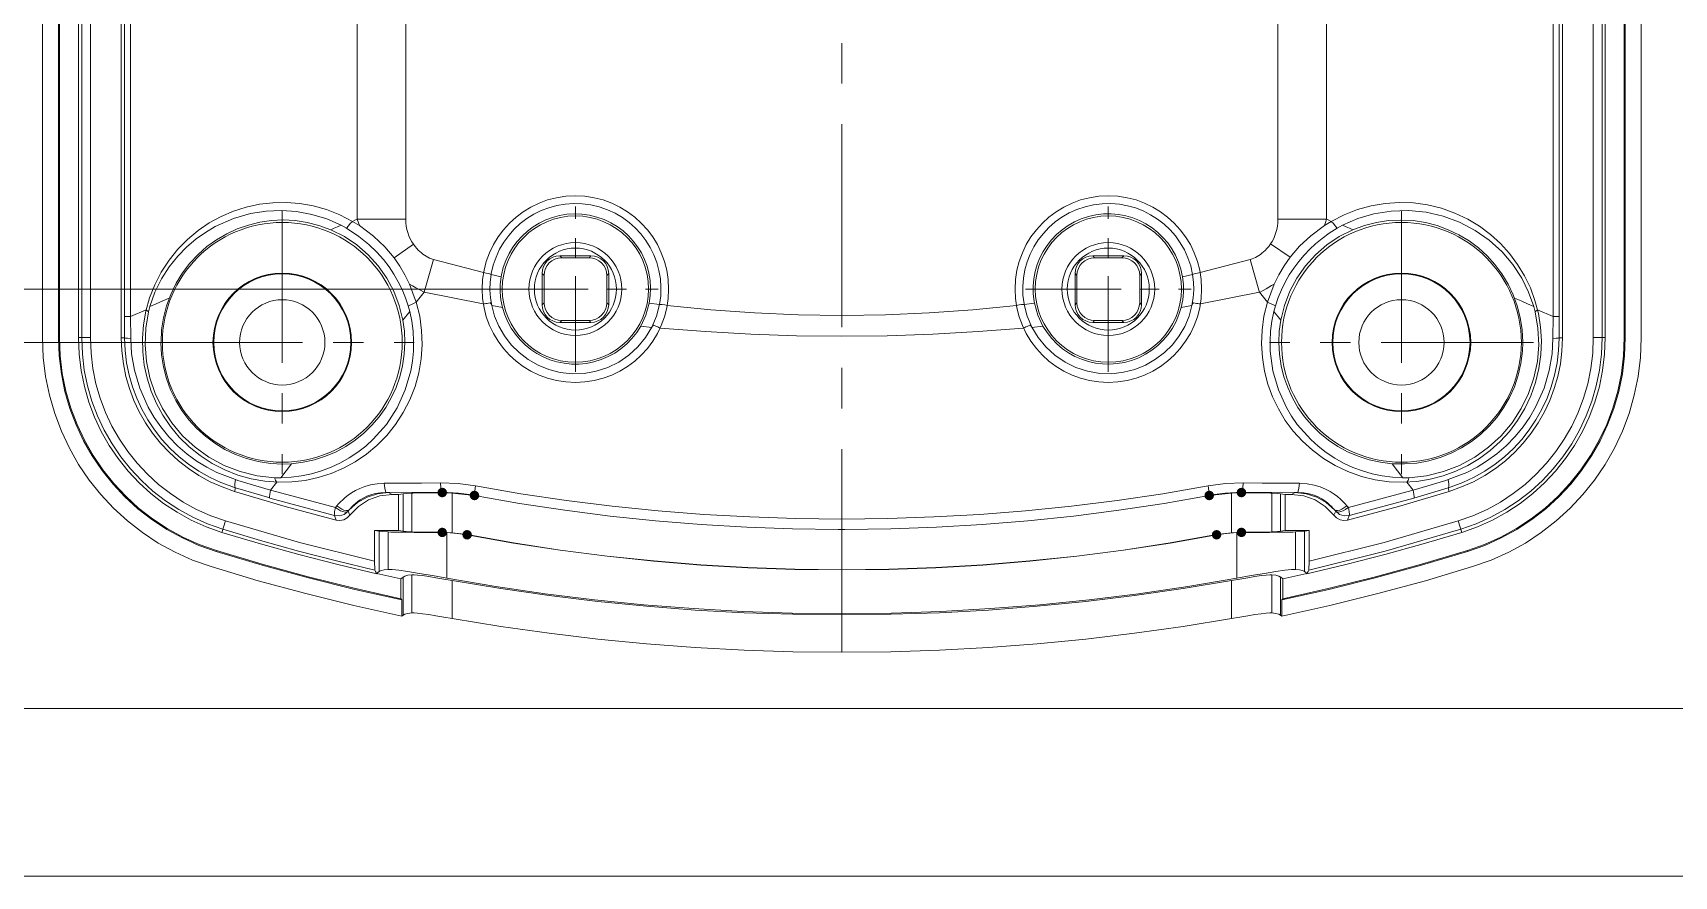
# Model space of a CAD drawing. Header units: millimetres. Extents: x 0 to 260, y 22 to 203.
# Drawn here: x 22.43 to 66.28, y 22.29 to 44.82 of the extents above; entities that cross this region are included whole.
import ezdxf

# ---------------------------------------------------------------- set-up
doc = ezdxf.new("R2010")
doc.units = ezdxf.units.MM

msp = doc.modelspace()

# ---------------------------------------------------------------- hatches: boundary and pattern name
h = msp.add_hatch(color=7)
edge = h.paths.add_edge_path()
edge.add_arc((33.371614, 32.535424), 0.127794, 0, 360)
h = msp.add_hatch(color=7)
edge = h.paths.add_edge_path()
edge.add_arc((34.232039, 32.457214), 0.127881, 0, 360)
h = msp.add_hatch(color=7)
edge = h.paths.add_edge_path()
edge.add_arc((53.859042, 32.457214), 0.127881, 0, 360)
h = msp.add_hatch(color=7)
edge = h.paths.add_edge_path()
edge.add_arc((54.719326, 32.535424), 0.127794, 0, 360)
h = msp.add_hatch(color=7)
edge = h.paths.add_edge_path()
edge.add_arc((33.371614, 31.470353), 0.126559, 0, 360)
h = msp.add_hatch(color=7)
edge = h.paths.add_edge_path()
edge.add_arc((54.719326, 31.470353), 0.126559, 0, 360)
h = msp.add_hatch(color=7)
edge = h.paths.add_edge_path()
edge.add_arc((34.035647, 31.407312), 0.126823, 0, 360)
h = msp.add_hatch(color=7)
edge = h.paths.add_edge_path()
edge.add_arc((54.055292, 31.407312), 0.126823, 0, 360)

# ---------------------------------------------------------------- linework, layer by layer
at = {"color": 7, "lineweight": 0}
for points in [[(0.128058, 22.287794), (259.869517, 22.287794), (259.869517, 202.784781), (0.128058, 202.784781)], [(4.604456, 198.308031), (255.392767, 198.308031), (255.392767, 26.763839), (4.604456, 26.763839)]]:
    msp.add_lwpolyline(points, close=True, dxfattribs=at)
for points in [[(22.691796, 94.082447), (22.691796, 36.666099)], [(23.118833, 36.672696), (23.118833, 94.076344)], [(23.145009, 36.672696), (23.145009, 94.076344)], [(23.652656, 94.076273), (23.652656, 36.672626)], [(23.739969, 36.672696), (23.739969, 94.076344)], [(23.972167, 94.076273), (23.972167, 36.672626)], [(24.797279, 36.666135), (24.797279, 94.082482)], [(63.293625, 94.082447), (63.293625, 36.666099)], [(64.118913, 36.672696), (64.118913, 94.076344)], [(64.350935, 94.076273), (64.350935, 36.672626)], [(64.438283, 94.076273), (64.438283, 36.672626)], [(64.945895, 36.672696), (64.945895, 94.076344)], [(64.972106, 94.076273), (64.972106, 36.672626)], [(65.399109, 36.666135), (65.399109, 94.082482)], [(24.888049, 37.238023), (24.888049, 93.511017)], [(25.046376, 93.510911), (25.046376, 37.237917)], [(63.04474, 37.238023), (63.04474, 93.511017)], [(63.202855, 93.510911), (63.202855, 37.237917)], [(32.396113, 90.913303), (32.396113, 39.834961)], [(55.694792, 39.834961), (55.694792, 90.91295)], [(31.101101, 39.834961), (31.101101, 46.098883)], [(56.989804, 39.835279), (56.989804, 46.098848)], [(30.972619, 39.779469), (30.632412, 39.954522), (30.283031, 40.091729), (29.927041, 40.191773), (29.567009, 40.255339), (29.205501, 40.283109), (28.845084, 40.275768), (28.488323, 40.233998), (28.137785, 40.158485), (27.796036, 40.049911), (27.465643, 39.90896), (27.149171, 39.736316), (26.849187, 39.532663), (26.568257, 39.298683), (26.308948, 39.035062), (26.073825, 38.742482), (25.865455, 38.421628), (25.69046, 38.081479), (25.553296, 37.732141), (25.453282, 37.376183), (25.389734, 37.016172), (25.361972, 36.654677), (25.369312, 36.294266), (25.411072, 35.937507), (25.486572, 35.58697), (25.595127, 35.245221), (25.736057, 34.91483), (25.908679, 34.598365), (26.112311, 34.298394), (26.346271, 34.017485), (26.609877, 33.758207), (26.902446, 33.523128), (27.223297, 33.314816), (27.563445, 33.139763), (27.912784, 33.002556), (28.268744, 32.90251), (28.628758, 32.838941), (28.990258, 32.811166), (29.350677, 32.818499), (29.707446, 32.860258), (30.057998, 32.935757), (30.399766, 33.044312), (30.73018, 33.185239), (31.046674, 33.357855), (31.346679, 33.561474), (31.627628, 33.795413), (31.886953, 34.058987), (32.122087, 34.351513), (32.330461, 34.672305), (32.505887, 35.014369), (32.644317, 35.369736), (32.7454, 35.735471), (32.808783, 36.10864), (32.834116, 36.486307), (32.821048, 36.865536), (32.769226, 37.243392), (32.678299, 37.616941)], [(25.562948, 37.507439), (25.697886, 37.886587), (25.876215, 38.248272), (26.076593, 38.562112), (26.30872, 38.852934), (26.54173, 39.092337), (26.795906, 39.308722), (27.043248, 39.484494), (27.304612, 39.63857), (27.794973, 39.856586), (28.248292, 39.986761), (28.669862, 40.053084), (29.074498, 40.070017), (29.479134, 40.041795), (29.886945, 39.9663), (30.287701, 39.842828), (30.670817, 39.6742)], [(39.176078, 37.559121), (39.206531, 37.791136), (39.213309, 38.020623), (39.197334, 38.246245), (39.159531, 38.466664), (39.100821, 38.680543), (39.022128, 38.886544), (38.924374, 39.08333), (38.808484, 39.269564), (38.675378, 39.443908), (38.525982, 39.605026), (38.361216, 39.751578), (38.182005, 39.882229), (37.989272, 39.99564), (37.783938, 40.090475), (37.566928, 40.165396), (37.339164, 40.219066), (37.107149, 40.249518), (36.877662, 40.256296), (36.65204, 40.240322), (36.431621, 40.202518), (36.217743, 40.143808), (36.011741, 40.065115), (35.814955, 39.967362), (35.628721, 39.851471), (35.454377, 39.718366), (35.29326, 39.568969), (35.146707, 39.404204), (35.016056, 39.224993), (34.902645, 39.032259), (34.80781, 38.826926), (34.732889, 38.609916), (34.67922, 38.382152), (34.675692, 38.363454)], [(38.900806, 37.593588), (38.929151, 37.797277), (38.936669, 37.998908), (38.924164, 38.197299), (38.892438, 38.391268), (38.842295, 38.579633), (38.774537, 38.761212), (38.689968, 38.934824), (38.589391, 39.099287), (38.473608, 39.253419), (38.343424, 39.396037), (38.19964, 39.525961), (38.043059, 39.642008), (37.874486, 39.742997), (37.694723, 39.827745), (37.504573, 39.895071), (37.304839, 39.943793), (37.101088, 39.972142), (36.899402, 39.979671), (36.700964, 39.967182), (36.506955, 39.935475), (36.318555, 39.885353), (36.136947, 39.817618), (35.963312, 39.73307), (35.798831, 39.632511), (35.644684, 39.516742), (35.502055, 39.386566), (35.372123, 39.242783), (35.256071, 39.086196), (35.155079, 38.917605), (35.070329, 38.737812), (35.003003, 38.547619), (34.954281, 38.347826), (34.945814, 38.300201)], [(53.415177, 38.36356), (53.363387, 38.59169), (53.290263, 38.80926), (53.197132, 39.015334), (53.085324, 39.208976), (52.956167, 39.38925), (52.810991, 39.555221), (52.651122, 39.705952), (52.47789, 39.840509), (52.292625, 39.957954), (52.096653, 40.057352), (51.891304, 40.137767), (51.677906, 40.198264), (51.457789, 40.237906), (51.23228, 40.255758), (51.002708, 40.250883), (50.770402, 40.222346), (50.542214, 40.170557), (50.324601, 40.097432), (50.118498, 40.004302), (49.924838, 39.892494), (49.744556, 39.763337), (49.578586, 39.61816), (49.427863, 39.458291), (49.293321, 39.28506), (49.175895, 39.099794), (49.076517, 38.903822), (48.996124, 38.698473), (48.935649, 38.485076), (48.896026, 38.264958), (48.87819, 38.039449), (48.883075, 37.809877), (48.911616, 37.577571), (48.915144, 37.559227)], [(53.14509, 38.300166), (53.101157, 38.501115), (53.038393, 38.69291), (52.957962, 38.87472), (52.861027, 39.045718), (52.74875, 39.205074), (52.622294, 39.351959), (52.482822, 39.485545), (52.331497, 39.605003), (52.16948, 39.709503), (51.997935, 39.798218), (51.818026, 39.870317), (51.630913, 39.924972), (51.43776, 39.961355), (51.239731, 39.978636), (51.037986, 39.975986), (50.83369, 39.952577), (50.632799, 39.908581), (50.441049, 39.845763), (50.25927, 39.765286), (50.088293, 39.66831), (49.92895, 39.555999), (49.782071, 39.429515), (49.648487, 39.290019), (49.52903, 39.138675), (49.42453, 38.976644), (49.335818, 38.805088), (49.263725, 38.62517), (49.209082, 38.438053), (49.172721, 38.244897), (49.155471, 38.046865), (49.158165, 37.845121), (49.181632, 37.640824), (49.190099, 37.593552)], [(55.412464, 37.616306), (55.321621, 37.244663), (55.269709, 36.872917), (55.255464, 36.503405), (55.277625, 36.138465), (55.334931, 35.780433), (55.426119, 35.431646), (55.549927, 35.094441), (55.705093, 34.771154), (55.890355, 34.464122), (56.104452, 34.175683), (56.346122, 33.908172), (56.614102, 33.663927), (56.907131, 33.445285), (57.223946, 33.254583), (57.563286, 33.094156), (57.923889, 32.966342), (58.295532, 32.8755), (58.667278, 32.823587), (59.03679, 32.809343), (59.40173, 32.831504), (59.759762, 32.88881), (60.108549, 32.979997), (60.445754, 33.103805), (60.769041, 33.258972), (61.076073, 33.444234), (61.364512, 33.658331), (61.632023, 33.900001), (61.876268, 34.167981), (62.09491, 34.461009), (62.285612, 34.777825), (62.446039, 35.117165), (62.573853, 35.477767), (62.664691, 35.849411), (62.716593, 36.221157), (62.730822, 36.590669), (62.708641, 36.955609), (62.651314, 37.313641), (62.560105, 37.662428), (62.436276, 37.999633), (62.281091, 38.32292), (62.095814, 38.629952), (61.881709, 38.918391), (61.640038, 39.185902), (61.372065, 39.430146), (61.079055, 39.648789), (60.762269, 39.839491), (60.422972, 39.999918), (60.062427, 40.127731), (59.688981, 40.218556), (59.311176, 40.270325), (58.931966, 40.283375), (58.554302, 40.258039), (58.181137, 40.194652), (57.81542, 40.093551), (57.460106, 39.955068), (57.118144, 39.77954)], [(57.420263, 39.674059), (57.829397, 39.852521), (58.25811, 39.978859), (58.717824, 40.053428), (59.183094, 40.068465), (59.651274, 40.023), (60.110194, 39.917476), (60.548211, 39.755242), (60.962152, 39.53824), (61.339492, 39.273921), (61.680055, 38.963565), (61.966643, 38.627103), (62.209574, 38.257304), (62.390946, 37.891429), (62.528132, 37.507298)], [(30.392123, 39.555914), (30.078723, 39.670586), (29.76146, 39.751522), (29.442486, 39.79959), (29.123948, 39.815658), (28.807995, 39.800591), (28.496778, 39.755257), (28.192446, 39.680523), (27.897146, 39.577257), (27.61303, 39.446325), (27.342245, 39.288595), (27.086942, 39.104934), (26.84927, 38.896208), (26.631376, 38.663286), (26.435412, 38.407034), (26.263526, 38.128319), (26.117867, 37.828008), (26.004979, 37.519565), (25.92384, 37.202225), (25.87498, 36.878336), (25.858929, 36.550247)], [(32.321041, 37.139492), (32.223642, 37.535566), (32.079416, 37.912015), (31.891244, 38.265222), (31.662008, 38.591569), (31.39459, 38.88744), (31.09187, 39.149217), (30.75673, 39.373283), (30.392053, 39.55602)], [(30.392123, 39.555914), (30.484904, 39.595072), (30.577331, 39.634583), (30.670817, 39.674094)], [(30.816726, 39.595531), (30.670676, 39.6742)], [(30.972619, 39.779469), (30.915822, 39.720908), (30.867138, 39.657761), (30.816691, 39.595672)], [(30.816726, 39.595531), (31.145515, 39.37822), (31.410099, 39.163025), (31.624235, 38.956298), (31.801329, 38.756625), (31.951965, 38.560481), (32.082493, 38.364689), (32.198204, 38.163253), (32.30051, 37.955114), (32.38941, 37.740625), (32.463846, 37.522609)], [(31.157439, 39.665099), (30.972584, 39.779399)], [(30.972619, 39.779469), (31.036824, 39.807339), (31.10103, 39.835208)], [(31.101101, 39.835279), (31.157545, 39.66524)], [(31.101101, 39.834961), (32.396148, 39.834961)], [(31.157439, 39.665099), (31.533853, 39.386757), (31.837242, 39.102065), (32.083481, 38.808907)], [(32.396113, 39.834961), (32.399993, 39.740769), (32.410929, 39.650811), (32.42751, 39.562969), (32.45044, 39.477244), (32.479721, 39.392931), (32.515704, 39.310381), (32.556626, 39.233828), (32.599665, 39.166094)], [(55.497201, 39.174526), (55.541298, 39.245434), (55.580456, 39.321634), (55.61397, 39.399245), (55.641134, 39.47862), (55.663006, 39.560817), (55.679587, 39.646895), (55.690523, 39.738265), (55.694756, 39.834926)], [(55.627094, 37.523279), (55.702235, 37.741648), (55.789019, 37.951904), (55.887796, 38.153693), (55.99751, 38.346662), (56.117807, 38.530459), (56.249041, 38.706496), (56.390857, 38.874065), (56.541846, 39.032109), (56.701302, 39.181334), (56.874163, 39.323857), (57.063252, 39.461793), (57.274213, 39.595496)], [(56.989804, 39.834961), (55.694756, 39.834961)], [(57.698816, 39.555914), (57.334124, 39.373161), (56.998949, 39.149051), (56.696186, 38.887204), (56.428728, 38.591243), (56.199469, 38.264789), (56.011304, 37.911462), (55.867125, 37.534886), (55.769827, 37.138681)], [(56.017442, 38.822101), (56.265798, 39.115259), (56.568481, 39.396423), (56.933606, 39.66524)], [(56.933994, 39.665099), (56.962569, 39.747649), (56.989733, 39.835137)], [(57.118321, 39.779469), (56.934171, 39.665169)], [(57.118321, 39.779469), (57.054115, 39.807339), (56.989909, 39.835208)], [(57.118321, 39.779469), (57.175118, 39.720908), (57.223801, 39.657761), (57.274248, 39.595672)], [(57.420263, 39.674059), (57.274213, 39.59539)], [(57.698816, 39.555914), (57.606389, 39.595072), (57.513608, 39.634583), (57.420122, 39.674094)], [(62.232046, 36.550388), (62.215671, 36.88375), (62.16671, 37.207526), (62.0868, 37.520074), (61.977578, 37.819754), (61.840679, 38.104926), (61.677742, 38.373948), (61.490402, 38.62518), (61.280296, 38.856982), (61.04906, 39.067711), (60.798332, 39.255729), (60.529747, 39.419393), (60.244943, 39.557064), (59.945555, 39.6671), (59.633221, 39.747861), (59.309577, 39.797706), (58.97626, 39.814994), (58.648325, 39.798794), (58.324459, 39.74995), (58.007141, 39.668894), (57.698852, 39.556055)], [(32.083481, 38.809013), (32.599595, 39.166024)], [(32.599736, 39.165918), (32.644539, 39.105946), (32.688636, 39.054087), (32.732028, 39.009285), (32.773655, 38.969774), (32.81493, 38.935201), (32.856558, 38.903451), (32.899244, 38.873818), (32.942989, 38.846654), (32.988144, 38.821607), (33.035064, 38.799029), (33.084805, 38.778568), (33.134547, 38.761988)], [(54.956322, 38.762164), (55.00183, 38.776981), (55.048397, 38.795678), (55.093905, 38.817197), (55.138708, 38.841539), (55.182805, 38.867997), (55.225844, 38.896925), (55.267825, 38.928675), (55.310158, 38.9636), (55.353902, 39.004169), (55.399764, 39.051442), (55.448094, 39.107533), (55.49713, 39.174561)], [(56.017442, 38.822101), (55.497095, 39.174526)], [(32.083481, 38.809013), (32.236586, 38.585352), (32.373817, 38.348638), (32.495525, 38.102752)], [(32.88859, 37.883641), (33.134476, 38.762058)], [(33.134406, 38.762164), (34.475667, 38.411503)], [(36.510771, 38.860342), (36.415508, 38.850722), (36.326776, 38.823135), (36.246477, 38.779491), (36.176514, 38.7217), (36.118788, 38.651673), (36.075201, 38.571318), (36.047654, 38.482546), (36.038049, 38.387267)], [(36.562277, 38.80866), (36.467013, 38.799054), (36.378281, 38.771503), (36.297983, 38.727902), (36.22802, 38.670151), (36.170294, 38.600146), (36.126707, 38.519785), (36.09916, 38.430965), (36.089555, 38.335585)], [(36.510771, 38.860342), (36.562277, 38.808836)], [(37.344491, 38.860342), (36.510877, 38.860342)], [(36.562277, 38.80866), (37.29288, 38.80866)], [(37.765814, 38.335656), (37.756208, 38.431036), (37.728656, 38.519855), (37.685056, 38.600216), (37.627304, 38.670221), (37.557299, 38.727973), (37.476938, 38.771573), (37.388119, 38.799125), (37.292739, 38.808731)], [(37.344491, 38.860342), (37.292986, 38.808836)], [(37.817319, 38.387338), (37.807714, 38.482616), (37.780167, 38.571388), (37.73658, 38.651743), (37.678854, 38.721771), (37.608891, 38.779562), (37.528593, 38.823205), (37.439861, 38.850792), (37.344597, 38.860412)], [(50.746589, 38.860342), (50.651209, 38.850722), (50.56239, 38.823135), (50.482029, 38.779491), (50.412024, 38.7217), (50.354272, 38.651673), (50.310672, 38.571318), (50.28312, 38.482546), (50.273514, 38.387267)], [(50.798095, 38.80866), (50.702831, 38.799054), (50.614099, 38.771503), (50.533801, 38.727902), (50.463838, 38.670151), (50.406112, 38.600146), (50.362525, 38.519785), (50.334978, 38.430965), (50.325373, 38.335585)], [(51.580133, 38.860342), (50.746519, 38.860342)], [(50.746589, 38.860342), (50.798095, 38.808836)], [(50.798095, 38.80866), (51.528698, 38.80866)], [(51.580133, 38.860342), (51.528627, 38.808836)], [(52.001491, 38.335656), (51.991886, 38.431036), (51.964339, 38.519855), (51.920751, 38.600216), (51.863025, 38.670221), (51.793062, 38.727973), (51.712764, 38.771573), (51.624032, 38.799125), (51.528768, 38.808731)], [(52.053137, 38.387338), (52.043532, 38.482616), (52.01598, 38.571388), (51.972379, 38.651743), (51.914628, 38.721771), (51.844623, 38.779562), (51.764262, 38.823205), (51.675442, 38.850792), (51.580062, 38.860412)], [(53.615343, 38.411432), (54.956251, 38.762093)], [(55.201961, 37.883289), (54.956428, 38.762058)], [(55.595414, 38.102752), (55.720297, 38.354635), (55.86035, 38.595229), (56.017336, 38.822066)], [(34.475596, 38.411432), (34.542977, 38.399438), (34.61071, 38.387443), (34.675621, 38.363454)], [(34.675762, 38.36356), (34.650032, 38.155703), (34.644277, 37.946886), (34.658498, 37.738532), (34.692696, 37.532063)], [(34.675762, 38.36356), (34.94599, 38.30006)], [(34.945849, 38.300166), (34.922621, 38.095202), (34.920626, 37.889445), (34.939797, 37.684613), (34.980069, 37.482427)], [(36.037943, 38.387338), (36.037943, 37.553724)], [(36.037943, 38.387338), (36.089449, 38.335832)], [(36.089449, 37.6053), (36.089449, 38.33555)], [(37.817319, 38.387338), (37.765814, 38.335832)], [(37.765814, 38.335656), (37.765814, 37.605406)], [(37.817319, 37.553618), (37.817319, 38.387232)], [(50.273585, 38.387338), (50.273585, 37.553724)], [(50.273585, 38.387338), (50.325091, 38.335832)], [(50.325267, 37.6053), (50.325267, 38.33555)], [(52.001491, 38.335656), (52.001491, 37.605406)], [(52.053137, 38.387338), (52.001632, 38.335832)], [(52.053137, 37.553618), (52.053137, 38.387232)], [(53.110977, 37.482286), (53.151248, 37.684621), (53.17042, 37.889436), (53.168424, 38.095111), (53.145196, 38.300025)], [(53.14509, 38.300166), (53.415318, 38.363666)], [(53.398279, 37.531887), (53.432476, 37.738355), (53.446698, 37.946709), (53.440943, 38.155526), (53.415212, 38.363384)], [(53.415177, 38.36356), (53.480441, 38.387196), (53.547821, 38.399544), (53.615202, 38.411538)], [(25.562948, 37.507439), (25.732634, 37.579759), (25.903731, 37.652431), (26.07624, 37.725103)], [(32.495525, 38.102752), (32.579839, 38.053363), (32.669797, 38.003621), (32.769281, 37.949293), (32.88852, 37.883677)], [(32.678264, 37.617329), (32.495525, 38.102752)], [(32.678441, 37.617012), (32.888696, 37.883712)], [(32.888767, 37.883641), (34.468506, 37.571786)], [(53.622575, 37.571856), (55.201961, 37.883712)], [(55.412464, 37.616659), (55.201855, 37.883712)], [(55.201961, 37.883289), (55.2958, 37.935147), (55.377997, 37.979597), (55.453492, 38.021225), (55.525458, 38.061794), (55.595308, 38.102716)], [(55.595414, 38.102752), (55.412675, 37.617329)], [(62.528132, 37.507439), (62.358446, 37.579759), (62.187349, 37.652431), (62.014841, 37.725103)], [(25.046376, 37.238023), (25.463712, 37.416881)], [(28.894864, 32.931312), (28.430961, 32.983611), (27.976583, 33.094648), (27.544695, 33.26085), (27.137678, 33.480234), (26.769157, 33.743803), (26.436355, 34.051028), (26.143682, 34.398294), (25.896252, 34.779162), (25.702004, 35.180358), (25.558291, 35.602192), (25.467451, 36.039725), (25.431644, 36.485195), (25.450606, 36.925153), (25.523014, 37.359026)], [(25.463747, 37.416846), (25.523014, 37.35899)], [(25.562948, 37.507439), (25.523084, 37.35892)], [(32.503604, 37.372043), (32.558108, 37.109841), (32.592504, 36.843935), (32.607056, 36.57697), (32.600971, 36.309476), (32.575615, 36.044981), (32.530415, 35.783132), (32.383659, 35.276896), (32.165643, 34.799235), (31.878834, 34.356851), (31.526762, 33.957154), (31.327178, 33.776047), (31.114365, 33.610021), (30.887838, 33.459252), (30.650462, 33.325682), (30.401489, 33.210147), (30.144579, 33.113662), (29.879158, 33.036184), (29.608709, 32.979607), (29.333587, 32.943888), (29.056612, 32.929865)], [(32.321041, 37.139492), (32.50378, 37.371972)], [(32.678123, 37.617682), (32.607215, 37.584521), (32.535601, 37.553829), (32.463987, 37.522432)], [(32.503604, 37.372043), (32.464093, 37.522679)], [(34.468364, 37.571856), (34.502584, 37.577854), (34.53892, 37.583498), (34.574198, 37.589143), (34.610887, 37.594787), (34.651103, 37.60149), (34.676371, 37.574149), (34.692378, 37.531993)], [(38.967833, 36.951073), (38.802336, 36.675907), (38.599533, 36.42614), (38.357704, 36.203096), (38.086242, 36.017623), (37.794583, 35.87466), (37.485461, 35.774559), (37.163816, 35.719217), (36.837408, 35.709648), (36.52542, 35.745235), (36.221106, 35.82289), (35.934385, 35.938645), (35.666186, 36.091707), (35.428634, 36.273475), (35.216747, 36.484348), (35.034934, 36.719034), (34.885136, 36.975415), (34.770792, 37.247627), (34.692167, 37.531746)], [(34.692273, 37.531887), (34.979786, 37.481792)], [(34.980139, 37.481933), (35.040685, 37.285226), (35.119243, 37.099212), (35.214585, 36.924623), (35.325481, 36.762189), (35.450704, 36.612642), (35.589026, 36.476711), (35.739218, 36.355128), (35.900051, 36.248622), (36.070298, 36.157926), (36.24873, 36.083769), (36.434119, 36.026882), (36.625236, 35.987997), (36.820853, 35.967843), (37.019741, 35.967151), (37.220673, 35.986653), (37.42242, 36.027078), (37.617164, 36.087135), (37.803442, 36.16589), (37.980029, 36.262431), (38.145702, 36.375843), (38.299238, 36.505212), (38.439412, 36.649626), (38.565001, 36.80817), (38.674781, 36.979931)], [(36.037943, 37.553618), (36.089449, 37.605123)], [(36.037943, 37.553618), (36.047548, 37.458354), (36.075095, 37.369622), (36.118683, 37.289324), (36.176409, 37.219361), (36.246372, 37.161635), (36.32667, 37.118047), (36.415402, 37.0905), (36.510666, 37.080896)], [(36.089449, 37.6053), (36.099054, 37.510021), (36.126601, 37.421249), (36.170188, 37.340894), (36.227914, 37.270866), (36.297877, 37.213076), (36.378175, 37.169432), (36.466907, 37.141845), (36.562171, 37.132225)], [(37.292809, 37.13226), (37.388189, 37.14188), (37.477009, 37.169467), (37.55737, 37.213111), (37.627375, 37.270902), (37.685126, 37.340929), (37.728727, 37.421284), (37.756279, 37.510056), (37.765884, 37.605335)], [(37.344491, 37.080931), (37.439755, 37.090536), (37.528487, 37.118083), (37.608785, 37.16167), (37.678748, 37.219396), (37.736474, 37.289359), (37.780061, 37.369657), (37.807608, 37.458389), (37.817213, 37.553653)], [(37.817319, 37.553618), (37.765814, 37.605123)], [(38.67464, 36.980001), (38.812973, 37.277349), (38.90077, 37.593482)], [(38.900806, 37.593588), (39.175972, 37.559015)], [(38.967833, 36.951073), (39.09426, 37.247363), (39.175972, 37.559262)], [(39.176078, 37.559121), (39.245575, 37.558768), (39.312956, 37.546774), (39.380336, 37.534779)], [(39.380372, 37.534674), (40.544137, 37.416603), (41.710061, 37.332267), (42.877423, 37.281666), (44.045505, 37.264799), (45.213587, 37.281666), (46.380949, 37.332267), (47.546873, 37.416603), (48.710638, 37.534674)], [(48.710532, 37.534674), (48.777913, 37.546668), (48.845646, 37.558663), (48.915144, 37.559015)], [(48.915003, 37.559121), (49.190169, 37.593693)], [(48.915003, 37.559121), (48.996671, 37.247354), (49.122789, 36.950932)], [(53.398279, 37.531887), (53.319962, 37.247283), (53.205662, 36.974851), (53.056129, 36.719307), (52.875109, 36.485195), (52.664016, 36.274895), (52.427787, 36.093964), (52.160558, 35.940815), (51.875337, 35.824442), (51.571375, 35.74639), (51.25974, 35.710142), (50.93245, 35.718565), (50.609923, 35.773289), (50.29992, 35.873081), (50.007379, 36.016001), (49.734726, 36.201959), (49.491971, 36.425223), (49.288682, 36.675386), (49.122965, 36.951214)], [(49.190099, 37.593588), (49.277896, 37.277455), (49.416229, 36.980107)], [(49.416264, 36.980001), (49.527098, 36.806584), (49.652435, 36.648271), (49.790899, 36.505439), (49.94111, 36.378465), (50.101689, 36.267729), (50.271257, 36.173607), (50.448437, 36.096477), (50.631848, 36.036717), (50.820114, 35.994705), (51.011854, 35.970819), (51.205689, 35.965436), (51.400243, 35.978934), (51.594134, 36.01169), (51.785986, 36.064083), (51.974418, 36.136491), (52.158053, 36.22929), (52.329713, 36.339172), (52.488209, 36.464813), (52.632617, 36.605007), (52.762009, 36.758545), (52.87546, 36.924221), (52.972044, 37.100828), (53.050835, 37.287158), (53.110906, 37.482004)], [(50.273585, 37.553618), (50.325091, 37.605123)], [(50.273585, 37.553618), (50.283191, 37.458354), (50.310742, 37.369622), (50.354343, 37.289324), (50.412094, 37.219361), (50.482099, 37.161635), (50.56246, 37.118047), (50.65128, 37.0905), (50.74666, 37.080896)], [(50.325267, 37.6053), (50.334872, 37.510021), (50.362419, 37.421249), (50.406006, 37.340894), (50.463732, 37.270866), (50.533695, 37.213076), (50.613994, 37.169432), (50.702725, 37.141845), (50.797989, 37.132225)], [(51.528627, 37.13226), (51.623891, 37.14188), (51.712623, 37.169467), (51.792921, 37.213111), (51.862884, 37.270902), (51.92061, 37.340929), (51.964198, 37.421284), (51.991745, 37.510056), (52.001349, 37.605335)], [(51.580133, 37.080931), (51.675513, 37.090536), (51.764332, 37.118083), (51.844693, 37.16167), (51.914698, 37.219396), (51.97245, 37.289359), (52.01605, 37.369657), (52.043602, 37.458389), (52.053208, 37.553653)], [(52.053137, 37.553618), (52.001632, 37.605123)], [(53.110977, 37.481933), (53.398138, 37.532028)], [(53.622575, 37.571856), (53.588356, 37.577854), (53.552019, 37.583498), (53.516742, 37.589143), (53.480053, 37.594787), (53.439836, 37.60149), (53.414524, 37.574017), (53.398208, 37.531993)], [(55.412464, 37.616306), (55.48443, 37.58632), (55.555691, 37.55457), (55.626952, 37.523173)], [(59.033269, 32.929936), (58.757132, 32.943959), (58.482583, 32.979677), (58.214075, 33.035637), (57.950594, 33.111969), (57.695271, 33.20766), (57.447886, 33.321872), (57.21051, 33.454605), (56.983983, 33.6048), (56.769714, 33.77109), (56.568411, 33.952991), (56.212105, 34.356569), (56.059617, 34.574454), (55.923533, 34.803186), (55.704811, 35.283316), (55.559466, 35.788847), (55.489616, 36.313075), (55.484104, 36.579025), (55.498436, 36.844711), (55.532964, 37.110044), (55.587336, 37.371408)], [(55.769898, 37.138822), (55.587159, 37.371302)], [(55.627094, 37.523279), (55.58723, 37.371232)], [(62.568102, 37.358955), (62.640378, 36.925038), (62.659472, 36.484772), (62.623356, 36.03961), (62.532472, 35.602122), (62.388759, 35.180332), (62.194511, 34.779444), (61.947081, 34.398267), (61.654408, 34.050958), (61.32165, 33.743732), (60.953438, 33.480163), (60.546289, 33.260647), (60.114533, 33.094577), (59.660155, 32.98354), (59.196252, 32.931241)], [(62.568102, 37.358955), (62.528238, 37.507474)], [(62.627193, 37.416846), (62.568279, 37.35899)], [(63.04474, 37.238023), (62.627051, 37.416881)], [(24.887872, 36.666135), (24.887872, 37.237987)], [(25.046376, 37.238023), (24.887978, 37.238023)], [(25.050503, 36.651001), (25.04627, 37.238023)], [(32.372864, 36.546966), (32.360429, 36.844358), (32.321006, 37.139633)], [(36.510771, 37.080931), (36.562277, 37.132436)], [(36.510771, 37.080931), (37.344385, 37.080931)], [(37.292809, 37.13226), (36.562206, 37.13226)], [(37.344491, 37.080931), (37.292986, 37.132436)], [(38.674992, 36.983106), (38.967445, 36.947828)], [(39.191247, 36.930048), (39.15985, 36.944512), (39.127042, 36.959681), (39.094939, 36.974498), (39.061425, 36.99002), (39.024736, 37.006601), (38.993824, 36.98711), (38.967939, 36.951214)], [(39.191247, 36.930048), (40.403125, 36.833855), (41.61644, 36.765146), (42.830715, 36.723921), (44.04547, 36.710179), (45.260224, 36.723921), (46.474499, 36.765146), (47.687815, 36.833855), (48.899692, 36.930048)], [(48.899692, 36.930401), (48.931089, 36.944512), (48.963897, 36.959681), (48.996, 36.974498), (49.029514, 36.99002), (49.06585, 37.006601), (49.096939, 36.986977), (49.123, 36.951214)], [(49.123282, 36.947969), (49.416088, 36.983247)], [(50.746589, 37.080931), (50.798095, 37.132436)], [(50.746589, 37.080931), (51.580203, 37.080931)], [(51.528627, 37.13226), (50.798024, 37.13226)], [(51.580133, 37.080931), (51.528627, 37.132436)], [(55.769898, 37.138822), (55.730475, 36.844032), (55.71804, 36.546861)], [(63.04474, 37.238023), (63.040507, 36.651001)], [(63.04474, 37.238023), (63.202785, 37.238023)], [(63.202855, 37.238023), (63.203208, 36.66617)], [(22.691796, 36.666135), (22.712836, 36.144551), (22.77527, 35.632545), (22.877671, 35.132055), (23.018611, 34.645021), (23.196663, 34.17338), (23.4104, 33.719071), (23.658394, 33.284032), (23.939218, 32.870202), (24.251445, 32.479518), (24.593647, 32.11392), (24.964397, 31.775345), (25.362268, 31.465733), (25.785833, 31.187021), (26.233664, 30.941147), (26.704334, 30.730051), (27.196415, 30.555671)], [(23.118833, 36.672696), (23.138616, 36.185122), (23.197075, 35.706532), (23.292876, 35.238731), (23.424686, 34.783527), (23.591171, 34.342727), (23.790997, 33.918136), (24.02283, 33.511562), (24.285337, 33.12481), (24.577184, 32.759689), (24.897036, 32.418003), (25.243561, 32.101561), (25.615425, 31.812168), (26.011293, 31.551632), (26.429832, 31.321758), (26.869709, 31.124353), (27.329589, 30.961224)], [(23.118833, 36.672696), (23.144939, 36.672696)], [(23.145009, 36.672696), (23.164702, 36.187338), (23.222896, 35.710893), (23.318264, 35.245164), (23.449478, 34.791955), (23.615213, 34.353069), (23.81414, 33.930309), (24.044934, 33.525477), (24.306265, 33.140377), (24.596809, 32.776811), (24.915237, 32.436583), (25.260223, 32.121495), (25.630439, 31.833351), (26.024558, 31.573954), (26.441254, 31.345106), (26.8792, 31.148611), (27.337067, 30.986271)], [(23.652656, 36.672696), (23.670673, 36.22869), (23.723913, 35.792854), (23.811161, 35.366836), (23.931202, 34.952282), (24.082822, 34.550839), (24.264805, 34.164155), (24.475937, 33.793876), (24.715003, 33.441649), (24.980787, 33.109121), (25.272075, 32.797939), (25.587652, 32.50975), (25.926304, 32.246201), (26.286814, 32.008938), (26.667969, 31.79961), (27.068553, 31.619861), (27.487351, 31.471341)], [(23.652656, 36.672696), (23.972273, 36.672696)], [(23.739969, 36.672696), (23.757695, 36.235838), (23.810078, 35.807009), (23.895922, 35.387831), (24.014033, 34.979925), (24.163216, 34.584914), (24.342276, 34.204419), (24.550019, 33.840062), (24.785249, 33.493463), (25.046773, 33.166245), (25.333394, 32.86003), (25.64392, 32.576438), (25.977153, 32.317092), (26.331901, 32.083614), (26.706968, 31.877624), (27.101159, 31.700744), (27.51328, 31.554596)], [(23.972167, 36.672696), (23.989125, 36.25474), (24.039236, 35.844469), (24.121358, 35.443434), (24.234347, 35.053187), (24.377061, 34.675279), (24.548355, 34.311259), (24.747088, 33.962679), (24.972116, 33.63109), (25.222296, 33.318043), (25.496484, 33.025088), (25.793539, 32.753776), (26.112316, 32.505658), (26.451672, 32.282284), (26.810466, 32.085207), (27.187552, 31.915975), (27.581789, 31.776141)], [(24.797279, 36.666135), (24.887943, 36.666135)], [(24.797456, 36.666135), (24.811592, 36.316229), (24.853493, 35.972756), (24.922203, 35.637015), (25.016762, 35.310305), (25.136213, 34.993924), (25.279597, 34.68917), (25.445956, 34.397343), (25.634333, 34.119741), (25.843768, 33.857662), (26.073305, 33.612406), (26.321985, 33.38527), (26.58885, 33.177554), (26.872942, 32.990556), (27.173302, 32.825575), (27.488973, 32.683909), (27.818997, 32.566857)], [(24.887731, 36.666135), (24.901044, 36.329087), (24.940783, 35.998078), (25.006059, 35.674338), (25.095981, 35.359093), (25.209657, 35.053572), (25.346196, 34.759002), (25.504709, 34.47661), (25.684304, 34.207626), (25.884089, 33.953277), (26.103175, 33.71479), (26.34067, 33.493394), (26.595683, 33.290316), (26.867324, 33.106784), (27.154701, 32.944026), (27.456923, 32.80327), (27.773101, 32.685743)], [(25.050503, 36.651001), (24.964778, 36.655234), (24.908686, 36.660173), (24.887872, 36.66617)], [(27.847219, 32.880688), (27.348392, 33.073658), (27.081427, 33.210535), (26.825575, 33.367521), (26.557861, 33.562299), (26.307344, 33.778507), (26.067941, 34.02285), (25.850497, 34.286508), (25.672962, 34.542668), (25.516064, 34.811794), (25.289228, 35.321205), (25.148117, 35.799924), (25.074033, 36.243366), (25.050397, 36.651177)], [(25.857517, 36.546966), (25.874641, 36.214298), (25.924259, 35.891274), (26.004736, 35.57953), (26.114433, 35.280698), (26.251716, 34.996412), (26.414947, 34.728305), (26.60249, 34.478011), (26.812707, 34.247164), (27.043964, 34.037396), (27.294622, 33.850342), (27.563045, 33.687635), (27.847598, 33.550907), (28.146642, 33.441794), (28.458542, 33.361928), (28.781661, 33.312943), (29.114362, 33.296472), (29.344373, 33.305291)], [(29.344302, 33.305115), (29.658755, 33.342893), (29.962896, 33.409477), (30.255357, 33.503404), (30.534773, 33.62321), (30.799778, 33.767433), (31.049005, 33.934608), (31.281087, 34.123273), (31.494659, 34.331963), (31.688355, 34.559215), (31.860807, 34.803566), (32.01065, 35.063552), (32.136517, 35.33771), (32.237041, 35.624577), (32.310858, 35.922688), (32.356599, 36.23058), (32.3729, 36.54679)], [(55.71804, 36.546966), (55.734332, 36.23076), (55.780051, 35.922878), (55.853833, 35.624783), (55.954313, 35.337936), (56.080126, 35.0638), (56.229909, 34.803836), (56.402298, 34.559506), (56.595927, 34.332272), (56.809434, 34.123596), (57.041452, 33.93494), (57.29062, 33.767766), (57.555571, 33.623536), (57.834942, 33.503711), (58.127369, 33.409754), (58.431486, 33.343127), (58.745931, 33.305291)], [(58.745755, 33.305115), (59.078739, 33.297901), (59.404484, 33.323801), (59.72124, 33.381303), (60.027259, 33.468892), (60.32079, 33.585057), (60.600085, 33.728283), (60.863395, 33.897058), (61.108969, 34.089869), (61.33506, 34.305203), (61.539917, 34.541546), (61.721792, 34.797386), (61.878934, 35.071209), (62.009596, 35.361502), (62.112027, 35.666753), (62.184479, 35.985448), (62.225202, 36.316073), (62.233669, 36.54679)], [(63.040436, 36.651001), (63.017153, 36.244601), (62.942717, 35.799042), (62.801253, 35.319617), (62.575475, 34.813028), (62.420253, 34.546196), (62.244923, 34.292328), (62.028273, 34.028847), (61.790192, 33.784681), (61.538265, 33.566268), (61.269139, 33.369814), (61.011523, 33.211726), (60.742795, 33.073481), (60.243614, 32.880512)], [(60.271766, 32.566822), (60.601848, 32.683874), (60.917563, 32.825539), (61.217955, 32.990521), (61.502067, 33.177519), (61.768945, 33.385235), (62.017631, 33.61237), (62.247171, 33.857627), (62.456607, 34.119705), (62.644984, 34.397308), (62.811346, 34.689135), (62.954736, 34.993888), (63.074199, 35.31027), (63.16878, 35.63698), (63.23752, 35.972721), (63.279466, 36.316194), (63.29366, 36.666099)], [(60.317944, 32.685672), (60.634122, 32.803199), (60.936345, 32.943955), (61.223722, 33.106713), (61.495362, 33.290245), (61.750376, 33.493323), (61.98787, 33.71472), (62.206956, 33.953207), (62.406742, 34.207556), (62.586336, 34.47654), (62.744849, 34.758931), (62.881389, 35.053501), (62.995065, 35.359023), (63.084986, 35.674267), (63.150262, 35.998008), (63.190002, 36.329016), (63.203314, 36.666064)], [(60.50915, 31.776176), (60.903387, 31.91601), (61.280474, 32.085242), (61.639267, 32.28232), (61.978624, 32.505693), (62.297401, 32.753811), (62.594455, 33.025123), (62.868644, 33.318078), (63.118824, 33.631126), (63.343851, 33.962715), (63.542584, 34.311294), (63.713879, 34.675314), (63.856592, 35.053223), (63.969581, 35.443469), (64.051703, 35.844504), (64.101814, 36.254775), (64.118772, 36.672732)], [(60.577871, 31.554667), (60.98993, 31.700815), (61.384067, 31.877694), (61.759087, 32.083684), (62.113794, 32.317163), (62.446993, 32.576509), (62.75749, 32.8601), (63.044088, 33.166316), (63.305593, 33.493534), (63.540809, 33.840132), (63.748541, 34.20449), (63.927593, 34.584985), (64.076771, 34.979996), (64.194878, 35.387901), (64.280721, 35.807079), (64.333103, 36.235908), (64.350829, 36.672767)], [(60.603553, 31.471306), (61.022352, 31.61983), (61.422936, 31.799589), (61.80409, 32.008933), (62.164601, 32.246215), (62.503252, 32.509786), (62.818829, 32.797997), (63.110117, 33.1092), (63.375902, 33.441746), (63.614967, 33.793987), (63.826099, 34.164275), (64.008082, 34.55096), (64.159702, 34.952395), (64.279743, 35.366932), (64.366991, 35.79292), (64.420231, 36.228713), (64.438248, 36.672661)], [(60.753731, 30.986236), (61.211598, 31.148634), (61.649544, 31.345172), (62.06624, 31.57405), (62.460359, 31.833465), (62.830576, 32.121616), (63.175561, 32.436703), (63.493989, 32.776922), (63.784533, 33.140474), (64.045865, 33.525556), (64.276658, 33.930366), (64.475585, 34.353105), (64.64132, 34.79197), (64.772535, 35.245159), (64.867902, 35.710872), (64.926096, 36.187306), (64.945789, 36.672661)], [(60.761492, 30.961083), (61.221372, 31.124216), (61.661248, 31.321631), (62.079787, 31.551521), (62.475656, 31.812077), (62.847519, 32.101491), (63.194044, 32.417955), (63.513897, 32.759662), (63.805744, 33.124801), (64.068251, 33.511567), (64.300084, 33.91815), (64.49991, 34.342742), (64.666395, 34.783535), (64.798205, 35.238721), (64.894006, 35.706492), (64.952465, 36.185039), (64.972247, 36.672555)], [(60.894807, 30.5556), (61.386826, 30.730039), (61.857441, 30.941178), (62.305225, 31.187081), (62.72875, 31.465811), (63.126586, 31.775431), (63.497308, 32.114004), (63.839487, 32.479594), (64.151695, 32.870263), (64.432505, 33.284076), (64.680488, 33.719094), (64.894217, 34.173381), (65.072263, 34.645), (65.2132, 35.132015), (65.315599, 35.632489), (65.378033, 36.144484), (65.399073, 36.666064)], [(63.040436, 36.651001), (63.126161, 36.655234), (63.182253, 36.660173), (63.203067, 36.66617)], [(63.293625, 36.666135), (63.203314, 36.666135)], [(64.118913, 36.672696), (64.438177, 36.672696)], [(64.972106, 36.672696), (64.946001, 36.672696)], [(28.950849, 32.812814), (28.917688, 32.852677), (28.909574, 32.892189), (28.894758, 32.931347)], [(28.894864, 32.931312), (29.056789, 32.929901)], [(29.056965, 32.929936), (29.344126, 33.304939)], [(59.033269, 32.929936), (58.745755, 33.304939)], [(59.196217, 32.931312), (59.142242, 32.929901), (59.087914, 32.929548), (59.033586, 32.929901)], [(59.138009, 32.812814), (59.173286, 32.852677), (59.181753, 32.892189), (59.196217, 32.931347)], [(27.772995, 32.685672), (27.848489, 32.662036)], [(27.819138, 32.566822), (29.172129, 32.166595), (30.535174, 31.801294)], [(27.848595, 32.661931), (27.819315, 32.566681)], [(27.847219, 32.880688), (27.830639, 32.772032), (27.830992, 32.695833), (27.848631, 32.661966)], [(27.910261, 32.861038), (27.847114, 32.880794)], [(27.848595, 32.661931), (28.765112, 32.389586)], [(27.910261, 32.861038), (28.786561, 32.596102)], [(28.786526, 32.596102), (28.765359, 32.491327), (28.757951, 32.419008), (28.757906, 32.401281), (28.765006, 32.389374)], [(28.786526, 32.596102), (28.951978, 32.813413)], [(28.819757, 32.586824), (28.786596, 32.595996)], [(28.819757, 32.586824), (30.515913, 32.137738)], [(31.822708, 32.781452), (31.629385, 32.769104), (31.456524, 32.739118), (31.303066, 32.696432), (31.168305, 32.644927), (31.050477, 32.587424), (30.947466, 32.526746), (30.857508, 32.46501), (30.779191, 32.402921), (30.711457, 32.343302), (30.652896, 32.286857), (30.601391, 32.232882), (30.554824, 32.182788)], [(31.876436, 32.53927), (31.721919, 32.53045), (31.58363, 32.50752), (31.461569, 32.474359), (31.35503, 32.434142), (31.262249, 32.389339), (31.182169, 32.341714), (31.113024, 32.293031), (31.053758, 32.243995), (31.002958, 32.197075), (30.959213, 32.152272), (30.920408, 32.109939), (30.884777, 32.070075)], [(31.937254, 32.535495), (31.64166, 32.504462), (31.361874, 32.413963), (31.106694, 32.267902), (30.884918, 32.070181)], [(32.031129, 32.482084), (31.706937, 32.444718), (31.403449, 32.336343), (31.132108, 32.16255), (30.904356, 31.928929)], [(31.822708, 32.781452), (31.834702, 32.655863), (31.853752, 32.570138), (31.861998, 32.549456), (31.87633, 32.539093)], [(33.327693, 32.792141), (32.819693, 32.788613), (32.318043, 32.784732), (31.822743, 32.781557)], [(33.371614, 32.540998), (31.876541, 32.539234)], [(31.937254, 32.535495), (31.909032, 32.537964), (31.876577, 32.539376)], [(32.031129, 32.482084), (31.93729, 32.535354)], [(32.202014, 32.482084), (32.03127, 32.482084)], [(32.325345, 32.502757), (32.201873, 32.481943)], [(32.202014, 31.521259), (32.202014, 32.482226)], [(32.325345, 32.502757), (32.325345, 31.500516)], [(32.556838, 32.520678), (32.410568, 32.511815), (32.325416, 32.502687)], [(33.371614, 32.529956), (33.216516, 32.529215), (33.074272, 32.528325), (32.946058, 32.527302), (32.833054, 32.526164), (32.736438, 32.524927), (32.657387, 32.523606), (32.597081, 32.52222), (32.556697, 32.520784)], [(32.556838, 31.482665), (32.556838, 32.520537)], [(33.327693, 32.792141), (33.337218, 32.662319), (33.35274, 32.573419), (33.358693, 32.551899), (33.37179, 32.540963)], [(34.259414, 32.711178), (33.795555, 32.773267), (33.327728, 32.791964)], [(33.639619, 32.523077), (33.371508, 32.530133)], [(34.232885, 32.462117), (33.804172, 32.521472), (33.371755, 32.541139)], [(34.231157, 32.452451), (33.639548, 32.523007)], [(33.639619, 31.462662), (33.639619, 32.523112)], [(34.259414, 32.711178), (34.240011, 32.583473), (34.237762, 32.542947), (34.230486, 32.495278), (34.226562, 32.474861), (34.232956, 32.462117)], [(34.231157, 32.452451), (35.434885, 32.243751), (36.642553, 32.062444), (37.853701, 31.908571), (39.067872, 31.782173), (40.284606, 31.683292), (41.503445, 31.611969), (42.723928, 31.568245), (43.945598, 31.552162)], [(34.259414, 32.710826), (35.474518, 32.503706), (36.692891, 32.324203), (37.914066, 32.172316), (39.137576, 32.048044), (40.362952, 31.951389), (41.589726, 31.882349), (42.817432, 31.840925), (44.045602, 31.827117), (45.273767, 31.840925), (46.501461, 31.882349), (47.728215, 31.951389), (48.953562, 32.048044), (50.177034, 32.172316), (51.398164, 32.324203), (52.616484, 32.503706), (53.831525, 32.710826)], [(44.126326, 31.551915), (45.350276, 31.567753), (46.573094, 31.611281), (47.794307, 31.682475), (49.013445, 31.781309), (50.230037, 31.907759), (51.44361, 32.0618), (52.653694, 32.243408), (53.859818, 32.452557)], [(53.831525, 32.711178), (53.851281, 32.583473), (53.853221, 32.542947), (53.860453, 32.495278), (53.864378, 32.474861), (53.857984, 32.462117)], [(54.763247, 32.792141), (54.295419, 32.773444), (53.831561, 32.711355)], [(54.719326, 32.540998), (54.286908, 32.521463), (53.858195, 32.461976)], [(54.451285, 32.523077), (53.86003, 32.452522)], [(54.719326, 32.529956), (54.451215, 32.522901)], [(54.451285, 31.462662), (54.451285, 32.523112)], [(54.763247, 32.792141), (54.753722, 32.662319), (54.738199, 32.573419), (54.732246, 32.551899), (54.719149, 32.540963)], [(55.534242, 32.520678), (55.493974, 32.522216), (55.43375, 32.523649), (55.35475, 32.524976), (55.25815, 32.52619), (55.145129, 32.527289), (55.016866, 32.528269), (54.874539, 32.529124), (54.719326, 32.529851)], [(56.214469, 32.53927), (54.719396, 32.541034)], [(56.268232, 32.781452), (55.773285, 32.784979), (55.271282, 32.78886), (54.763282, 32.792035)], [(55.765594, 32.502757), (55.680442, 32.511885), (55.534172, 32.520749)], [(55.534242, 31.482665), (55.534242, 32.520537)], [(55.765594, 32.502757), (55.765594, 31.500516)], [(55.889102, 32.482084), (55.765629, 32.502898)], [(56.059811, 32.482084), (55.889066, 32.482084)], [(55.889102, 31.521259), (55.889102, 32.482226)], [(57.186512, 31.928788), (56.958811, 32.162409), (56.687552, 32.336202), (56.384081, 32.444576), (56.05974, 32.481943)], [(56.153685, 32.535495), (56.059846, 32.482226)], [(56.153685, 32.535495), (56.181907, 32.537964), (56.214363, 32.539376)], [(57.206162, 32.07004), (56.984188, 32.267761), (56.728942, 32.413822), (56.449222, 32.50432), (56.153826, 32.535354)], [(57.167921, 32.113114), (57.124529, 32.159681), (57.074788, 32.209422), (57.016227, 32.261986), (56.947435, 32.315256), (56.865943, 32.368525), (56.769988, 32.418972), (56.658157, 32.464834), (56.529041, 32.502581), (56.381579, 32.529039), (56.214363, 32.53927)], [(56.268232, 32.781452), (56.256237, 32.655863), (56.23754, 32.570138), (56.229118, 32.549456), (56.21461, 32.539093)], [(57.536009, 32.182717), (57.486268, 32.236692), (57.428765, 32.295606), (57.36209, 32.359106), (57.284126, 32.425428), (57.193815, 32.493514), (57.087982, 32.560895), (56.965568, 32.625453), (56.824104, 32.684014), (56.661826, 32.733051), (56.476971, 32.76727), (56.268126, 32.781381)], [(57.555836, 31.801329), (58.918616, 32.166631), (60.271872, 32.566857)], [(57.575132, 32.137562), (59.27023, 32.586295)], [(59.303532, 32.595785), (59.138785, 32.812743)], [(59.303532, 32.595785), (59.270018, 32.586613)], [(59.303532, 32.595785), (60.18089, 32.861074)], [(59.303532, 32.595785), (59.324346, 32.49101), (59.331754, 32.419043), (59.332063, 32.401272), (59.324699, 32.389057)], [(59.324734, 32.389057), (60.242309, 32.661754)], [(60.243685, 32.880688), (60.18089, 32.860932)], [(60.243685, 32.880688), (60.260265, 32.772032), (60.259912, 32.695833), (60.242274, 32.661966)], [(60.242309, 32.661931), (60.317803, 32.685567)], [(60.271766, 32.566822), (60.242485, 32.662072)], [(28.765183, 32.38941), (30.462044, 31.929035)], [(30.515983, 32.137562), (30.495875, 32.027495), (30.488819, 31.951295), (30.487893, 31.932906), (30.495169, 31.920603)], [(30.515983, 32.137562), (30.596417, 32.080764)], [(30.554895, 32.182717), (30.516089, 32.137562)], [(30.554895, 32.182717), (30.689656, 32.092053)], [(30.596417, 32.080729), (30.654978, 32.050038), (30.713539, 32.025299), (30.777392, 32.012996), (30.819549, 32.015818), (30.854297, 32.034515)], [(30.689585, 32.092089), (30.746427, 32.065718), (30.808824, 32.051519), (30.850231, 32.05293), (30.885024, 32.070216)], [(30.75178, 31.952212), (30.854438, 32.034409)], [(30.884954, 32.07004), (30.854262, 32.034409)], [(30.904392, 31.928788), (30.854297, 32.034621)], [(57.206162, 32.07004), (57.168062, 32.113079)], [(57.236819, 32.034551), (57.186371, 31.928717)], [(57.236819, 32.034551), (57.206127, 32.070181)], [(57.401319, 32.092089), (57.34461, 32.065718), (57.28208, 32.051519), (57.240717, 32.05293), (57.206233, 32.070216)], [(57.339124, 31.952212), (57.236819, 32.034409)], [(57.494523, 32.080729), (57.435962, 32.050038), (57.377401, 32.025299), (57.313548, 32.012996), (57.271567, 32.015818), (57.236995, 32.034515)], [(57.401319, 32.092089), (57.53608, 32.182752)], [(57.575132, 32.137562), (57.494346, 32.080764)], [(57.575132, 32.137562), (57.535974, 32.182717)], [(57.595805, 31.920533), (57.603081, 31.932968), (57.602155, 31.951224), (57.5951, 32.027424), (57.574991, 32.137491)], [(57.629037, 31.929141), (59.32484, 32.389163)], [(27.487386, 31.471306), (27.581931, 31.776106)], [(27.581789, 31.776176), (29.561181, 31.203485), (31.560417, 30.704084)], [(30.495311, 31.920533), (30.461797, 31.928999)], [(30.495311, 31.920533), (30.626456, 31.912331), (30.75178, 31.952283)], [(30.495311, 31.920533), (30.535174, 31.801294)], [(30.535104, 31.801329), (30.638655, 31.790718), (30.738833, 31.80984), (30.829486, 31.856544), (30.904462, 31.928682)], [(56.530558, 30.704084), (58.529661, 31.203485), (60.509185, 31.776176)], [(57.186512, 31.928788), (57.261489, 31.85665), (57.352142, 31.809946), (57.45232, 31.790824), (57.555871, 31.801435)], [(57.339124, 31.952212), (57.464493, 31.91226), (57.595946, 31.920462)], [(57.555836, 31.801329), (57.595699, 31.920568)], [(57.629037, 31.929141), (57.595876, 31.920674)], [(60.50915, 31.776176), (60.603694, 31.471376)], [(27.487386, 31.471306), (28.513132, 31.164405), (29.544433, 30.877184), (30.581027, 30.60974), (31.622647, 30.362172)], [(27.513209, 31.554667), (28.519894, 31.253103), (29.532068, 30.970687), (30.549402, 30.707388), (31.571565, 30.463172)], [(31.560523, 31.521259), (32.201873, 31.521259)], [(31.560523, 30.704084), (31.560523, 31.521118)], [(31.685583, 31.500586), (31.560699, 31.5214)], [(31.685583, 31.500586), (31.77391, 31.490929), (31.925472, 31.481536)], [(31.685583, 31.500586), (31.685583, 30.422144)], [(31.925366, 31.481642), (31.994707, 31.479082), (32.101407, 31.476709), (32.242711, 31.474542), (32.415859, 31.472602), (32.618095, 31.47091), (32.846662, 31.469488), (33.0988, 31.468354), (33.371755, 31.467531)], [(31.925366, 30.483916), (31.925366, 31.481571)], [(32.325345, 31.500586), (32.201873, 31.5214)], [(32.325345, 31.500586), (32.410629, 31.49159), (32.556767, 31.482594)], [(32.556838, 31.482665), (32.597106, 31.481128), (32.65733, 31.479694), (32.736331, 31.478368), (32.832931, 31.477153), (32.945951, 31.476054), (33.074214, 31.475075), (33.216541, 31.47422), (33.371755, 31.473493)], [(33.495615, 31.465097), (33.371437, 31.467566)], [(33.639619, 31.462662), (33.371508, 31.473246)], [(33.495615, 31.465097), (33.495615, 30.246955)], [(34.035118, 31.404454), (33.76661, 31.44498), (33.495721, 31.465132)], [(34.036176, 31.41031), (33.639654, 31.462521)], [(34.035118, 31.404454), (35.277392, 31.184809), (36.523268, 30.994449), (37.772233, 30.833376), (39.023771, 30.701589), (40.277368, 30.599087), (41.532508, 30.525872), (42.788679, 30.481943), (44.045364, 30.4673), (45.302049, 30.481943), (46.558219, 30.525872), (47.81336, 30.599087), (49.066957, 30.701589), (50.318495, 30.833376), (51.56746, 30.994449), (52.813336, 31.184809), (54.05561, 31.404454)], [(34.036176, 31.41031), (35.278376, 31.190665), (36.524164, 31.000305), (37.773027, 30.839232), (39.024454, 30.707445), (40.277931, 30.604943), (41.532947, 30.531728), (42.788987, 30.487799), (44.04554, 30.473156), (45.302093, 30.487799), (46.558134, 30.531728), (47.813149, 30.604943), (49.066626, 30.707445), (50.318053, 30.839232), (51.566917, 31.000305), (52.812705, 31.190665), (54.054904, 31.41031)], [(43.945457, 31.552268), (44.126432, 31.551915)], [(54.451285, 31.462662), (54.054763, 31.410451)], [(54.595289, 31.465097), (54.324532, 31.444944), (54.055892, 31.404419)], [(54.719326, 31.473352), (54.451215, 31.462768)], [(54.719326, 31.467496), (54.595148, 31.465026)], [(54.595289, 30.24692), (54.595289, 31.465061)], [(54.719326, 31.473352), (54.874539, 31.474093), (55.016866, 31.474983), (55.145129, 31.476006), (55.25815, 31.477144), (55.35475, 31.478382), (55.43375, 31.479702), (55.493974, 31.481088), (55.534242, 31.482524)], [(54.719326, 31.467496), (54.992179, 31.468333), (55.24427, 31.469502), (55.47283, 31.470968), (55.675089, 31.472699), (55.848277, 31.474661), (55.989623, 31.476822), (56.096359, 31.479148), (56.165715, 31.481607)], [(55.534242, 31.482665), (55.680381, 31.491661), (55.765665, 31.500657)], [(55.889102, 31.521259), (55.765629, 31.500445)], [(55.889102, 31.521259), (56.530452, 31.521259)], [(56.165574, 31.481642), (56.317136, 31.491035), (56.405462, 31.500692)], [(56.165574, 30.483916), (56.165574, 31.481571)], [(56.530558, 31.521259), (56.405321, 31.500445)], [(56.405357, 31.500586), (56.405357, 30.422144)], [(56.468398, 30.362313), (57.510019, 30.609682), (58.546612, 30.87706), (59.577914, 31.164348), (60.603659, 31.471447)], [(56.519374, 30.463243), (58.558739, 30.970758), (60.57773, 31.554737)], [(56.530558, 30.704084), (56.530558, 31.521118)], [(27.329412, 30.961083), (27.337173, 30.98613)], [(27.329412, 30.961083), (28.558722, 30.595704), (29.79577, 30.258438), (31.040094, 29.949349), (32.291232, 29.668505)], [(27.337173, 30.986236), (28.55822, 30.623195), (29.786906, 30.287736), (31.022803, 29.980059), (32.265479, 29.700361)], [(31.57153, 30.463243), (31.560594, 30.70419)], [(55.799531, 29.66847), (57.050867, 29.949314), (58.295258, 30.258403), (59.53224, 30.595669), (60.761351, 30.961048)], [(55.825531, 29.700502), (57.068257, 29.9802), (58.304236, 30.287877), (59.532939, 30.623336), (60.753837, 30.986377)], [(56.530558, 30.704084), (56.519269, 30.463137)], [(60.761492, 30.961083), (60.753731, 30.98613)], [(27.196098, 30.5556), (28.458199, 30.18046), (29.728469, 29.834655), (31.006346, 29.518417), (32.291267, 29.231978)], [(31.623212, 30.367817), (31.606278, 30.395686), (31.588992, 30.429553), (31.571706, 30.463419)], [(31.623212, 30.367817), (31.654609, 30.397803), (31.685653, 30.422144)], [(31.625117, 30.37265), (32.265408, 30.231186)], [(31.925366, 30.483916), (31.817416, 30.469805), (31.737335, 30.448991), (31.685477, 30.42218)], [(33.495615, 30.24692), (33.108971, 30.315711), (32.757604, 30.376389), (32.453862, 30.426131), (32.209034, 30.461409), (32.030529, 30.481164), (31.925401, 30.483986)], [(32.325345, 30.279305), (32.265373, 30.230974)], [(32.325345, 30.279305), (32.37544, 30.305763), (32.452698, 30.326577), (32.556767, 30.341394)], [(32.325345, 29.259213), (32.325345, 30.279446)], [(32.556838, 29.322254), (32.556838, 30.341429)], [(33.639619, 30.185924), (33.412783, 30.225436), (33.201469, 30.261419), (33.011322, 30.291758), (32.84728, 30.315747), (32.714636, 30.33268), (32.616916, 30.341147), (32.556944, 30.341147)], [(55.534242, 30.341288), (55.473917, 30.341288), (55.375493, 30.332468), (55.242495, 30.315535), (55.078454, 30.291193), (54.888306, 30.260854), (54.677345, 30.225577), (54.451215, 30.186066)], [(56.165574, 30.483916), (56.060446, 30.481094), (55.88194, 30.461691), (55.63676, 30.42606), (55.333371, 30.376319), (54.982004, 30.315641), (54.59536, 30.246849)], [(55.534242, 29.322254), (55.534242, 30.341429)], [(55.534242, 30.341288), (55.638312, 30.326471), (55.71557, 30.305657), (55.765665, 30.279199)], [(55.825531, 30.231045), (55.765559, 30.279375)], [(55.765594, 29.259213), (55.765594, 30.279446)], [(55.799531, 29.231978), (57.084602, 29.518417), (58.362462, 29.834655), (59.632649, 30.18046), (60.894701, 30.5556)], [(55.825531, 30.231045), (56.465823, 30.372509)], [(56.405357, 30.42225), (56.353498, 30.449061), (56.273418, 30.469875), (56.165468, 30.483986)], [(56.405357, 30.42225), (56.436048, 30.397909), (56.467798, 30.367922)], [(56.519374, 30.463243), (56.502088, 30.429376), (56.484449, 30.395862), (56.467869, 30.36764)], [(32.265373, 30.231045), (32.265373, 29.700467)], [(33.495615, 30.24692), (34.805679, 30.025414), (36.119208, 29.833442), (37.435708, 29.671004), (38.754683, 29.538101), (40.075638, 29.434732), (41.398078, 29.360896), (42.721509, 29.316595), (44.045434, 29.301828), (45.36936, 29.316595), (46.692791, 29.360896), (48.015231, 29.434732), (49.336186, 29.538101), (50.655161, 29.671004), (51.971661, 29.833442), (53.28519, 30.025414), (54.595254, 30.24692)], [(33.639619, 29.170665), (33.639619, 30.18596)], [(33.639619, 30.185924), (34.932071, 29.970806), (36.227836, 29.78437), (37.526442, 29.626616), (38.827415, 29.497545), (40.13028, 29.397156), (41.434566, 29.32545), (42.739799, 29.282426), (44.045505, 29.268085), (45.351211, 29.282426), (46.656444, 29.32545), (47.96073, 29.397156), (49.263595, 29.497545), (50.564568, 29.626616), (51.863174, 29.78437), (53.158939, 29.970806), (54.451391, 30.185924)], [(54.451285, 29.170665), (54.451285, 30.18596)], [(55.825531, 30.231045), (55.825531, 29.700467)], [(32.291408, 29.66847), (32.265302, 29.700573)], [(32.291408, 29.66847), (32.291408, 29.232084)], [(55.825531, 29.700502), (55.799426, 29.668399)], [(55.799531, 29.66847), (55.799531, 29.232084)], [(32.291408, 29.231978), (32.325275, 29.259142)], [(32.556838, 29.322254), (32.452769, 29.307084), (32.37551, 29.285918), (32.325416, 29.259107)], [(33.639619, 29.170665), (33.412783, 29.209471), (33.201469, 29.244396), (33.010969, 29.274029), (32.84728, 29.297313), (32.714636, 29.313893), (32.616916, 29.32236), (32.556944, 29.32236)], [(33.639619, 29.170665), (34.932396, 28.959701), (36.228357, 28.776866), (37.527047, 28.622159), (38.82801, 28.495581), (40.130792, 28.397131), (41.434938, 28.32681), (42.739994, 28.284617), (44.045505, 28.270553), (45.351016, 28.284617), (46.656072, 28.32681), (47.960218, 28.397131), (49.263, 28.495581), (50.563963, 28.622159), (51.862653, 28.776866), (53.158614, 28.959701), (54.451391, 29.170665)], [(55.534242, 29.322254), (55.473917, 29.322254), (55.375493, 29.313787), (55.242143, 29.297559), (55.078454, 29.273923), (54.887954, 29.243937), (54.677345, 29.209365), (54.451215, 29.170559)], [(55.715464, 29.286059), (55.638206, 29.307226), (55.534137, 29.322395)], [(55.765594, 29.259213), (55.7155, 29.286024)], [(55.765594, 29.259213), (55.799461, 29.232049)]]:
    msp.add_lwpolyline(points, dxfattribs=at)
at = {"color": 1, "lineweight": 0, "true_color": 0xff0000}
for points in [[(44.04554, 43.45753), (44.04554, 44.542322)], [(44.04554, 36.94878), (44.04554, 42.372739)], [(29.097958, 40.070264), (29.097958, 36.002383)], [(36.927649, 39.842405), (36.927649, 40.180366)], [(51.163467, 39.842405), (51.163467, 40.180366)], [(58.993123, 40.070264), (58.993123, 36.002383)], [(36.927649, 38.822171), (36.927649, 39.332288)], [(51.163467, 38.822171), (51.163467, 39.332288)], [(36.927649, 35.760766), (36.927649, 38.312055)], [(51.163467, 35.760766), (51.163467, 38.312055)], [(34.717778, 37.97046), (37.269067, 37.97046)], [(37.779184, 37.97046), (38.289301, 37.97046)], [(38.799417, 37.97046), (39.137378, 37.97046)], [(48.95342, 37.97046), (51.504709, 37.97046)], [(52.014826, 37.97046), (52.524942, 37.97046)], [(53.035059, 37.97046), (53.373373, 37.97046)], [(25.574484, 36.546966), (29.642364, 36.546966)], [(30.45587, 36.546966), (31.269376, 36.546966)], [(32.082881, 36.546966), (32.62122, 36.546966)], [(56.008023, 36.546966), (55.469684, 36.546966)], [(57.635034, 36.546966), (56.821529, 36.546966)], [(62.51642, 36.546966), (58.44854, 36.546966)], [(44.04554, 34.779197), (44.04554, 35.863989)], [(29.097958, 35.188878), (29.097958, 34.375372)], [(58.993123, 35.188878), (58.993123, 34.375372)], [(29.097958, 33.561867), (29.097958, 33.023528)], [(44.04554, 28.270447), (44.04554, 33.694405)], [(58.993123, 33.561867), (58.993123, 33.023528)]]:
    msp.add_lwpolyline(points, dxfattribs=at)
at = {"color": 3, "lineweight": 0, "true_color": 0x00ff00}
for points in [[(34.717778, 37.97046), (17.612995, 37.97046)], [(25.574484, 36.546966), (15.122031, 36.546966)]]:
    msp.add_lwpolyline(points, dxfattribs=at)
at = {"color": 7, "lineweight": 0}
for centre, radius in [((36.927614, 37.97046), 2.491317), ((51.163467, 37.97046), 2.491317), ((36.927578, 37.97046), 1.953066), ((51.163432, 37.97046), 1.953066), ((29.097922, 36.546966), 3.202958), ((58.993088, 36.546966), 3.202958), ((36.927578, 37.970636), 1.239485), ((36.927473, 37.97046), 1.095463), ((51.163396, 37.970636), 1.239485), ((51.163291, 37.97046), 1.095463), ((29.097923, 36.546966), 1.850672), ((29.097852, 36.546966), 1.831975), ((58.993087, 36.546966), 1.850672), ((58.992982, 36.546966), 1.831975), ((29.097958, 36.546966), 1.139031), ((58.993123, 36.546966), 1.139031)]:
    msp.add_circle(centre, radius, dxfattribs=at)

doc.saveas('drawing.dxf')
